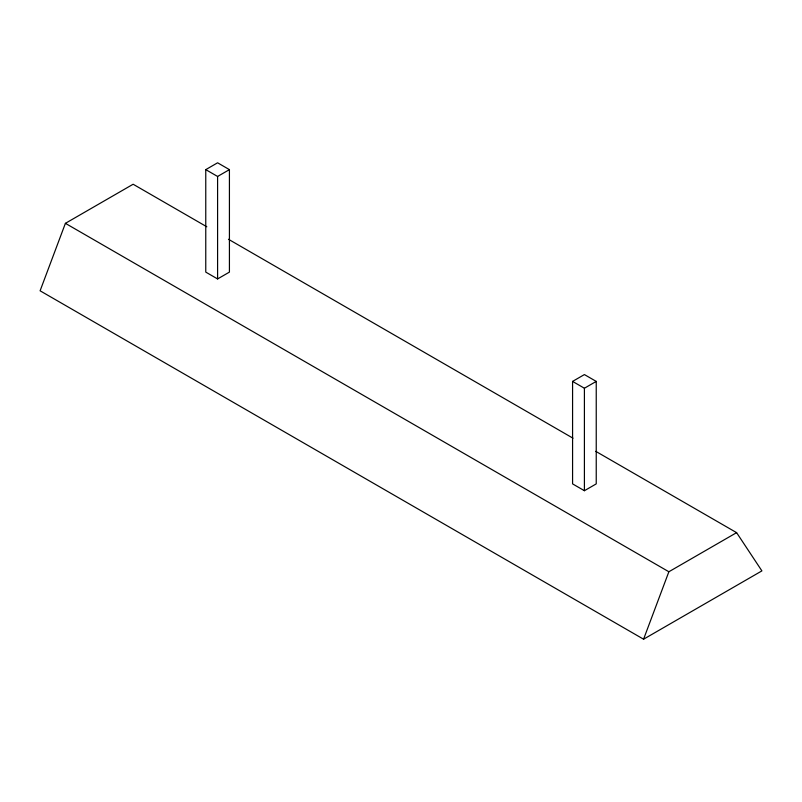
<?xml version="1.0" encoding="UTF-8"?>
<svg xmlns="http://www.w3.org/2000/svg" width="802" height="802" viewBox="0 0 802 802"><rect width="100%" height="100%" fill="white"/><g stroke="black" fill="none" stroke-linecap="round" stroke-linejoin="round"><path stroke-width="1.2" d="M206.806 226.776L133.132 184.239L65.403 223.337L40.1 290.795L643.575 639.204L761.9 570.884L736.597 532.648L595.756 451.336M643.575 639.204L668.868 571.756L736.597 532.648M205.763 169.633L217.593 162.796L229.422 169.633L229.422 272.109L217.593 278.936L205.763 272.109L205.763 169.633L217.593 176.46L229.422 169.633M572.578 381.411L584.407 374.574L596.237 381.411L596.237 483.887L584.407 490.714L572.578 483.887L572.578 381.411L584.407 388.238L596.237 381.411M228.47 239.277L572.999 438.193M65.403 223.337L668.868 571.756M584.407 388.238L584.407 490.714M217.593 176.46L217.593 278.936"/></g></svg>
